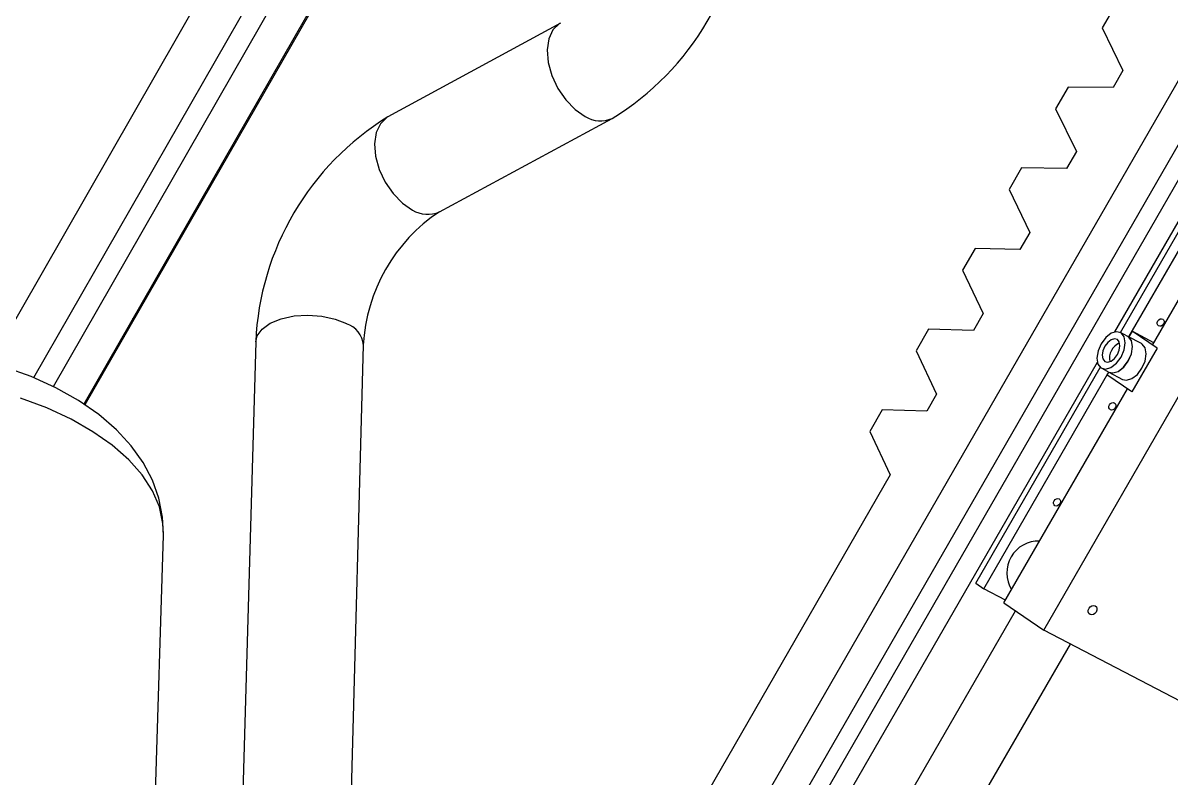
# Model space of a CAD drawing. Extents: x 0 to 155, y 0 to 209.
# Drawn here: x 77.95 to 97.82, y 165.27 to 178.33 of the extents above; entities that cross this region are included whole.
import ezdxf

# ---------------------------------------------------------------- set-up
doc = ezdxf.new("R2010")
doc.units = 0
doc.layers.get('0').update_dxf_attribs({"linetype": 'CONTINUOUS'})

msp = doc.modelspace()

# ---------------------------------------------------------------- linework, layer by layer
at = {"color": 7, "linetype": 'CONTINUOUS'}
for p, q in [((106.831, 192.74), (90.442, 164.32)), ((88.839, 192.41), (77.39, 172.451)), ((78.139, 172.196), (88.804, 190.783)), ((78.481, 172.041), (88.42, 189.361)), ((88.611, 188.471), (79.007, 171.738)), ((88.611, 188.423), (79.026, 171.725)), ((96.851, 172.987), (105.292, 187.618)), ((101.761, 182.837), (91.372, 164.825)), ((101.831, 182.347), (91.638, 164.677)), ((96.848, 178.62), (96.632, 178.245)), ((87.255, 178.329), (84.27, 176.705)), ((96.632, 178.245), (96.992, 177.505)), ((96.992, 177.505), (96.823, 177.211)), ((96.042, 177.222), (95.826, 176.847)), ((96.823, 177.211), (96.042, 177.222)), ((95.826, 176.847), (96.185, 176.106)), ((85.16, 175.064), (88.15, 176.68)), ((96.947, 172.977), (99.148, 176.792)), ((97.094, 172.9), (99.287, 176.701)), ((97.504, 172.76), (99.643, 176.467)), ((96.185, 176.106), (96.016, 175.811)), ((95.619, 167.83), (100.34, 176.01)), ((95.237, 175.825), (95.021, 175.45)), ((96.016, 175.811), (95.237, 175.825)), ((95.021, 175.45), (95.379, 174.706)), ((95.379, 174.706), (95.209, 174.412)), ((94.432, 174.429), (94.216, 174.054)), ((95.209, 174.412), (94.432, 174.429)), ((94.216, 174.054), (94.573, 173.308)), ((94.573, 173.308), (94.403, 173.014)), ((79.895, 173.238), (79.849, 173.206)), ((79.706, 172.955), (79.702, 172.902)), ((93.628, 173.033), (93.412, 172.658)), ((94.403, 173.014), (93.628, 173.033)), ((97.074, 172.91), (96.949, 172.976)), ((97.311, 172.784), (97.075, 172.909)), ((97.15, 172.998), (97.094, 172.9)), ((97.582, 172.708), (97.15, 172.998)), ((97.526, 172.799), (97.15, 172.998)), ((81.981, 172.813), (81.538, 157.444)), ((83.413, 156.647), (83.845, 172.759)), ((97.582, 172.708), (97.145, 171.952)), ((97.322, 172.778), (97.311, 172.784)), ((97.582, 172.708), (97.582, 172.708)), ((93.412, 172.658), (93.767, 171.91)), ((91.816, 164.259), (96.549, 172.463)), ((94.445, 168.64), (96.599, 172.374)), ((94.581, 168.545), (96.744, 172.294)), ((96.623, 172.358), (96.747, 172.292)), ((96.744, 172.294), (96.715, 172.243)), ((96.748, 172.291), (96.985, 172.166)), ((97.145, 171.952), (96.715, 172.243)), ((93.767, 171.91), (93.597, 171.616)), ((94.932, 168.303), (97.068, 172.005)), ((97.145, 171.952), (97.146, 171.952)), ((92.824, 171.638), (92.608, 171.263)), ((93.597, 171.616), (92.824, 171.638)), ((92.608, 171.263), (92.961, 170.513)), ((92.961, 170.513), (89.627, 164.73)), ((80.022, 157.545), (80.385, 169.474)), ((94.445, 168.64), (94.581, 168.545)), ((94.958, 168.349), (94.581, 168.545)), ((94.932, 168.303), (95.619, 167.83)), ((92.356, 163.355), (95.133, 168.165)), ((100.327, 165.378), (95.619, 167.83)), ((93.63, 163.344), (96.081, 167.589))]:
    msp.add_line(p, q, dxfattribs=at)
at = {"color": 8, "linetype": 'CONTINUOUS'}
for points in [[(87.255, 178.329), (87.238, 178.319), (87.126, 178.212), (87.054, 178.057), (87.026, 177.864), (87.044, 177.647), (87.107, 177.42), (87.211, 177.198), (87.349, 176.998), (87.511, 176.832), (87.686, 176.713)], [(84.27, 176.705), (84.252, 176.695), (84.14, 176.588), (84.067, 176.433), (84.039, 176.241), (84.056, 176.024), (84.119, 175.798), (84.223, 175.578), (84.36, 175.378), (84.521, 175.214), (84.696, 175.095)], [(81.981, 172.813), (82.006, 172.918), (82.092, 173.036), (82.234, 173.137), (82.423, 173.215), (82.645, 173.263), (82.885, 173.278), (83.127, 173.26), (83.355, 173.209), (83.553, 173.13)], [(80.385, 169.474), (80.376, 169.676), (80.314, 169.96), (80.193, 170.24), (80.015, 170.514), (79.783, 170.777), (79.498, 171.028), (79.164, 171.262), (78.785, 171.478), (78.365, 171.672), (77.909, 171.842)]]:
    msp.add_lwpolyline(points, dxfattribs=at)
at = {"color": 7, "linetype": 'CONTINUOUS'}
for points in [[(97.679, 173.21), (97.695, 173.196), (97.703, 173.174), (97.703, 173.149), (97.693, 173.124), (97.676, 173.103), (97.654, 173.089), (97.631, 173.085), (97.609, 173.09), (97.593, 173.105), (97.584, 173.126), (97.585, 173.151), (97.594, 173.177), (97.611, 173.198), (97.633, 173.211), (97.657, 173.216), (97.679, 173.21)], [(96.611, 172.365), (96.691, 172.343), (96.784, 172.371), (96.878, 172.444), (96.958, 172.551), (97.012, 172.676), (97.031, 172.799), (97.013, 172.902), (96.96, 172.969), (96.881, 172.991), (96.787, 172.963), (96.694, 172.89), (96.614, 172.783), (96.56, 172.658), (96.541, 172.535), (96.559, 172.432), (96.611, 172.365)], [(96.747, 172.292), (96.815, 172.277), (96.909, 172.305), (97.003, 172.378), (97.083, 172.485), (97.137, 172.61), (97.156, 172.733), (97.138, 172.836), (97.085, 172.903), (97.074, 172.91)], [(96.748, 172.291), (96.816, 172.277), (96.91, 172.305), (97.004, 172.377), (97.084, 172.484), (97.138, 172.609), (97.157, 172.732), (97.139, 172.835), (97.086, 172.903), (97.075, 172.909)], [(96.677, 172.478), (96.726, 172.465), (96.785, 172.482), (96.844, 172.528), (96.894, 172.594), (96.927, 172.672), (96.939, 172.749), (96.928, 172.814), (96.895, 172.856), (96.845, 172.869), (96.787, 172.852), (96.728, 172.806), (96.678, 172.739), (96.645, 172.662), (96.633, 172.585), (96.644, 172.52), (96.677, 172.478)], [(96.985, 172.166), (97.053, 172.152), (97.147, 172.179), (97.241, 172.252), (97.32, 172.359), (97.374, 172.484), (97.393, 172.607), (97.375, 172.71), (97.322, 172.778)], [(80.383, 169.49), (80.371, 169.785), (80.307, 170.11), (80.195, 170.424), (80.035, 170.726), (79.828, 171.017), (79.572, 171.295), (79.267, 171.558), (78.915, 171.802), (78.522, 172.022), (78.095, 172.216), (77.64, 172.38)], [(96.842, 171.762), (96.859, 171.747), (96.867, 171.725), (96.867, 171.7), (96.857, 171.675), (96.84, 171.654), (96.818, 171.64), (96.795, 171.636), (96.773, 171.641), (96.757, 171.656), (96.748, 171.677), (96.749, 171.703), (96.758, 171.728), (96.775, 171.749), (96.797, 171.762), (96.821, 171.767), (96.842, 171.762)], [(95.885, 170.102), (95.901, 170.087), (95.91, 170.066), (95.909, 170.041), (95.9, 170.016), (95.883, 169.995), (95.861, 169.981), (95.837, 169.976), (95.815, 169.982), (95.799, 169.996), (95.79, 170.018), (95.791, 170.043), (95.8, 170.068), (95.817, 170.089), (95.839, 170.103), (95.863, 170.107), (95.885, 170.102)], [(96.51, 168.25), (96.531, 168.232), (96.542, 168.205), (96.541, 168.174), (96.529, 168.142), (96.507, 168.116), (96.48, 168.098), (96.45, 168.092), (96.423, 168.099), (96.402, 168.117), (96.392, 168.144), (96.392, 168.176), (96.404, 168.207), (96.426, 168.234), (96.453, 168.251), (96.483, 168.257), (96.51, 168.25)]]:
    msp.add_lwpolyline(points, dxfattribs=at)
for centre, radius, start, end in [((85.643, 180.794), 4.818, 301.3518, 357.7555), ((86.799, 172.599), 4.823, 121.6322, 177.4501), ((86.794, 172.604), 2.954, 123.584, 176.9845), ((97.054, 172.525), 0.297, 114.374, 189.9624), ((95.531, 168.822), 0.549, 88.1231, 211.9023)]:
    msp.add_arc(centre, radius, start, end, dxfattribs=at)
at = {"color": 8, "linetype": 'CONTINUOUS'}
for centre, radius, start, end in [((87.947, 177.123), 0.487, 237.4855, 294.595), ((84.956, 175.509), 0.489, 237.8143, 294.649), ((83.419, 172.724), 0.427, 4.7026, 71.7837)]:
    msp.add_arc(centre, radius, start, end, dxfattribs=at)

doc.saveas('drawing.dxf')
